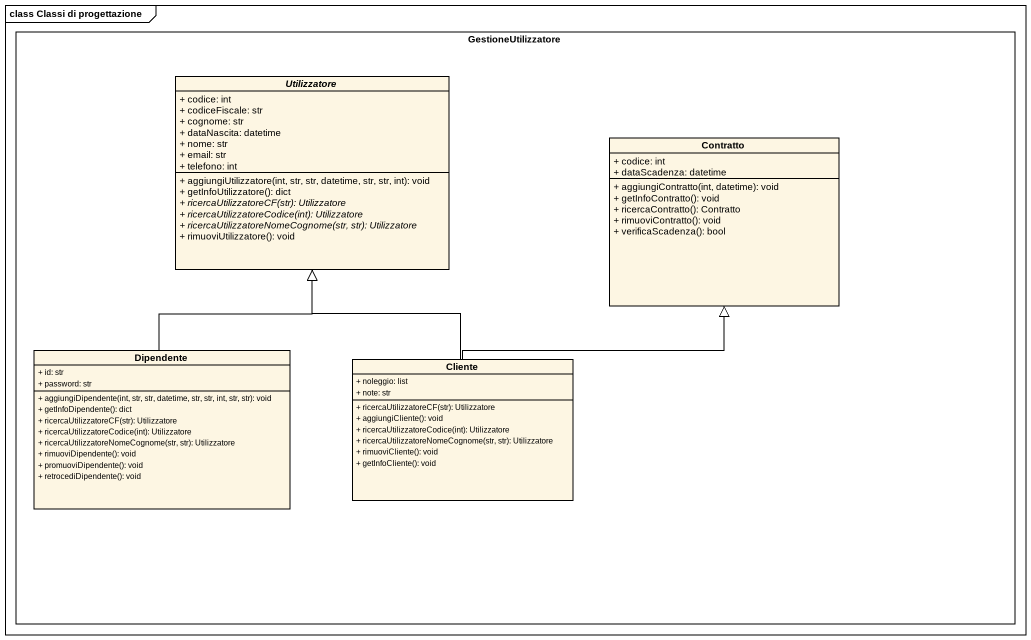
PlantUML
@startuml
mainframe class Classi di progettazione
hide circle
hide empty members
skinparam classAttributeIconSize 0
rectangle GestioneUtilizzatore {
  abstract class Utilizzatore {
    + codice: int
    + codiceFiscale: str
    + cognome: str
    + dataNascita: datetime
    + nome: str
    + email: str
    + telefono: int
    + aggiungiUtilizzatore(int, str, str, datetime, str, str, int): void
    + getInfoUtilizzatore(): dict
    {abstract} + ricercaUtilizzatoreCF(str): Utilizzatore
    {abstract} + ricercaUtilizzatoreCodice(int): Utilizzatore
    {abstract} + ricercaUtilizzatoreNomeCognome(str, str): Utilizzatore
    + rimuoviUtilizzatore(): void
  }
  class Contratto {
    + codice: int
    + dataScadenza: datetime
    + aggiungiContratto(int, datetime): void
    + getInfoContratto(): void
    + ricercaContratto(): Contratto
    + rimuoviContratto(): void
    + verificaScadenza(): bool
  }
  class Dipendente {
    + id: str
    + password: str
    + aggiungiDipendente(int, str, str, datetime, str, str, int, str, str): void
    + getInfoDipendente(): dict
    + ricercaUtilizzatoreCF(str): Utilizzatore
    + ricercaUtilizzatoreCodice(int): Utilizzatore
    + ricercaUtilizzatoreNomeCognome(str, str): Utilizzatore
    + rimuoviDipendente(): void
    + promuoviDipendente(): void
    + retrocediDipendente(): void
  }
  class Cliente {
    + noleggio: list
    + note: str
    + ricercaUtilizzatoreCF(str): Utilizzatore
    + aggiungiCliente(): void
    + ricercaUtilizzatoreCodice(int): Utilizzatore
    + ricercaUtilizzatoreNomeCognome(str, str): Utilizzatore
    + rimuoviCliente(): void
    + getInfoCliente(): void
  }
}
Dipendente -up-|> Utilizzatore
Cliente -up-|> Utilizzatore
Cliente -up-|> Contratto
@enduml
